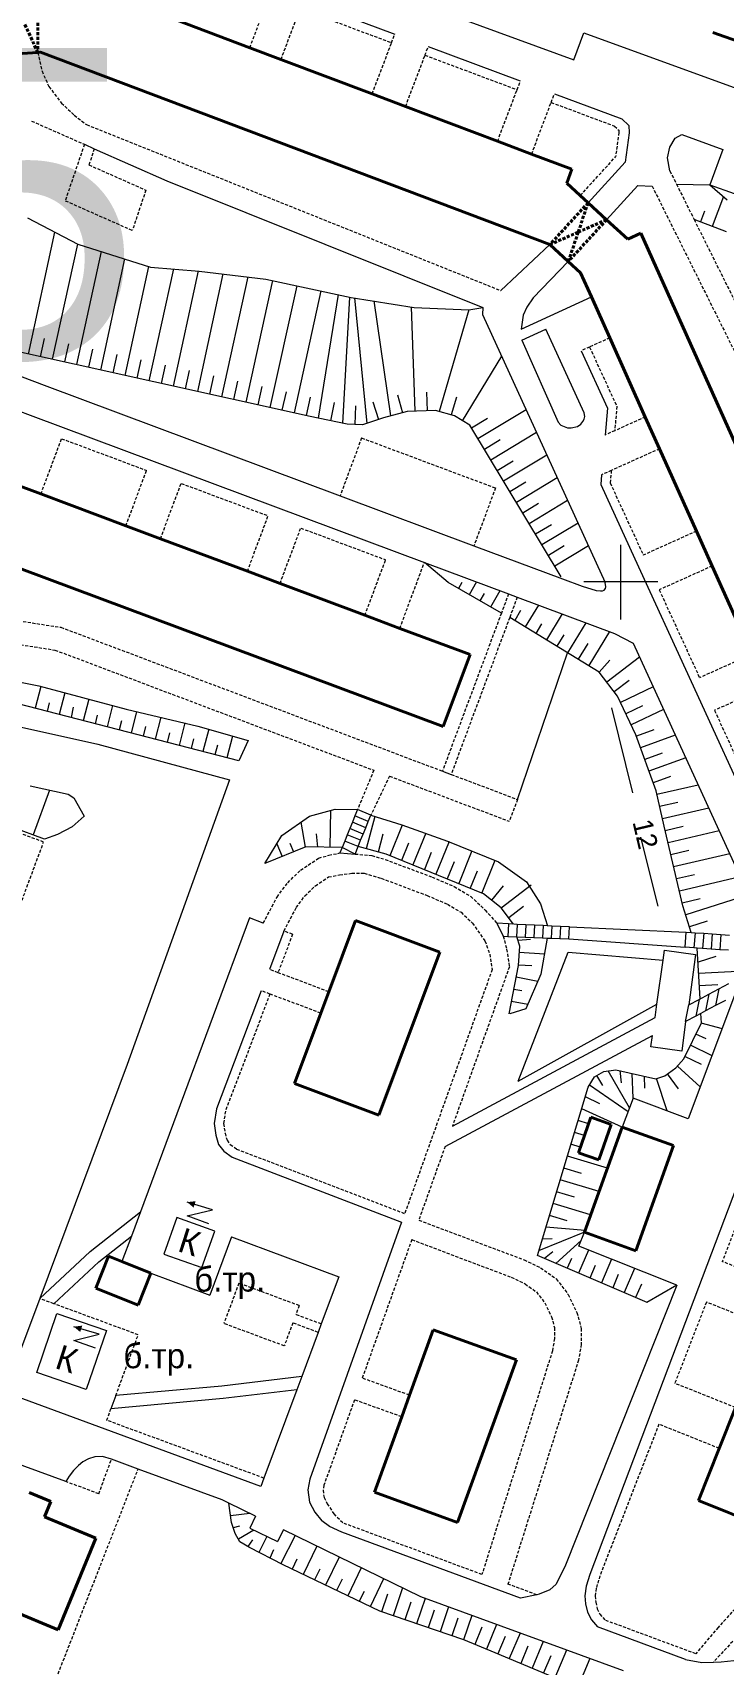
# Model space of a CAD drawing. Extents: x 1000 to 4000, y -5000 to -1000.
# Drawn here: x 2505 to 2616.6, y -3774.7 to -3511.3 of the extents above; entities that cross this region are included whole.
import ezdxf
from ezdxf.enums import TextEntityAlignment as Align

# ---------------------------------------------------------------- set-up
doc = ezdxf.new("R2010")
doc.units = 0
doc.header["$MEASUREMENT"] = 0
doc.linetypes.add('DASHED', pattern=[0.75, 0.5, -0.25])
for name, color, linetype in [('1', 7, 'CONTINUOUS'), ('11', 7, 'CONTINUOUS'), ('16', 7, 'CONTINUOUS'), ('17', 7, 'CONTINUOUS'), ('24', 7, 'CONTINUOUS'), ('25', 7, 'CONTINUOUS'), ('37', 7, 'CONTINUOUS'), ('40', 7, 'CONTINUOUS'), ('42', 7, 'CONTINUOUS'), ('6', 7, 'CONTINUOUS'), ('границы команд_1', 10, 'CONTINUOUS')]:
    doc.layers.add(name, color=color, linetype=linetype)
doc.styles.get("Standard").update_dxf_attribs({"font": 'txt', "height": 0.2})

msp = doc.modelspace()

# ---------------------------------------------------------------- linework, layer by layer
at = {"layer": '1', "color": 253, "linetype": 'Continuous', "lineweight": 0}
for p, q in [((2600, -3606.06), (2600, -3594.02)), ((2605.96, -3600), (2594.04, -3600))]:
    msp.add_line(p, q, dxfattribs=at)
at = {"layer": '11', "color": 253, "linetype": 'Continuous', "lineweight": 0}
for p, q in [((2467.77, -3615.63), (2515.55, -3626.18)), ((2515.55, -3626.18), (2536.83, -3631.91)), ((2536.83, -3631.91), (2520.29, -3677.87)), ((2520.29, -3677.87), (2506.16, -3715.66)), ((2506.16, -3715.66), (2500.96, -3729.57))]:
    msp.add_line(p, q, dxfattribs=at)
at = {"layer": '16', "color": 253, "linetype": 'Continuous', "lineweight": 0}
for p, q in [((2528.28, -3702.57), (2526.18, -3708.48)), ((2534.41, -3704.76), (2528.28, -3702.57)), ((2532.31, -3710.66), (2534.41, -3704.76)), ((2526.18, -3708.48), (2532.31, -3710.66)), ((2505.67, -3727.58), (2508.93, -3718.09)), ((2508.93, -3718.09), (2516.92, -3720.83)), ((2515.78, -3721.4), (2511.67, -3720.2)), ((2516.92, -3720.83), (2513.66, -3730.32)), ((2511.66, -3722.42), (2515.78, -3721.4)), ((2515.17, -3723.67), (2511.66, -3722.42)), ((2513.66, -3730.32), (2505.67, -3727.58))]:
    msp.add_line(p, q, dxfattribs=at)
msp.add_lwpolyline([(2533.44, -3703.62), (2529.94, -3702.33), (2534.08, -3701.35), (2529.98, -3700.1)], dxfattribs=at)
for points in [[(2529.98, -3700.1), (2531, -3700.97), (2531.34, -3699.94)], [(2511.67, -3720.2), (2512.69, -3721.05), (2513.03, -3720.02)]]:
    msp.add_solid(points, dxfattribs=at)
at = {"layer": '24', "color": 253, "linetype": 'Continuous', "lineweight": 0}
for p, q in [((2514.74, -3487.31), (2592.42, -3515.73)), ((2548.75, -3506.06), (2563.5, -3511.57)), ((2592.42, -3515.73), (2594.02, -3511.36)), ((2594.02, -3511.36), (2655.1, -3533.56)), ((2568.9, -3513.58), (2583.77, -3519.14)), ((2589.27, -3521.2), (2600.18, -3525.27)), ((2600.18, -3525.27), (2601.28, -3526.33)), ((2601.35, -3527.52), (2600.71, -3532.24)), ((2601.28, -3526.33), (2601.35, -3527.52)), ((2607.89, -3529.81), (2608.78, -3528.37)), ((2608.78, -3528.37), (2609.83, -3527.78)), ((2609.83, -3527.78), (2616.45, -3530.19)), ((2513.36, -3529.37), (2514.97, -3530.09)), ((2514.97, -3530.09), (2526.67, -3535.26)), ((2607.53, -3531.55), (2607.89, -3529.81)), ((2607.93, -3533.67), (2607.53, -3531.55)), ((2616.45, -3530.19), (2614.38, -3535.89)), ((2594.72, -3538.8), (2600.71, -3532.24)), ((2526.67, -3535.26), (2577.7, -3555.72)), ((2597.7, -3541.53), (2602.74, -3536.02)), ((2602.74, -3536.02), (2605.06, -3536.12)), ((2614.38, -3535.89), (2618.29, -3537.28)), ((2580.62, -3552.98), (2588.53, -3545.56)), ((2591.51, -3548.29), (2585.82, -3554.15)), ((2583.91, -3559.22), (2595.25, -3554)), ((2585.82, -3554.15), (2584.82, -3555.66)), ((2577.7, -3555.72), (2577.64, -3556.86)), ((2577.64, -3556.86), (2597.48, -3600.08)), ((2584.21, -3556.96), (2583.91, -3559.22)), ((2584.82, -3555.66), (2584.21, -3556.96)), ((2583.99, -3561), (2587.89, -3559.21)), ((2594.1, -3572.72), (2587.89, -3559.21)), ((2583.99, -3561), (2589.88, -3574.23)), ((2593.58, -3562.69), (2597.83, -3571.94)), ((2495.1, -3563.83), (2506.89, -3568.25)), ((2506.89, -3568.25), (2554.66, -3586.09)), ((2493.73, -3569), (2505.03, -3573.23)), ((2505.03, -3573.23), (2568.28, -3596.85)), ((2593.89, -3574.08), (2594.1, -3573.7)), ((2594.19, -3573.28), (2594.1, -3572.72)), ((2594.1, -3573.7), (2594.19, -3573.28)), ((2597.83, -3571.94), (2597.45, -3576.3)), ((2589.88, -3574.23), (2590.3, -3574.68)), ((2590.3, -3574.68), (2590.83, -3574.93)), ((2590.83, -3574.93), (2591.4, -3575.12)), ((2591.4, -3575.12), (2591.98, -3575.13)), ((2591.98, -3575.13), (2593.03, -3574.93)), ((2593.03, -3574.93), (2593.54, -3574.56)), ((2593.54, -3574.56), (2593.89, -3574.08)), ((2596.89, -3582.71), (2596.76, -3584.29)), ((2554.66, -3586.09), (2576.28, -3594.16)), ((2596.76, -3584.29), (2602.26, -3596.27)), ((2576.28, -3594.16), (2590.58, -3599.5)), ((2568.28, -3596.85), (2581.88, -3601.93)), ((2602.26, -3596.27), (2611.35, -3616.07)), ((2590.58, -3599.5), (2593.76, -3600.69)), ((2581.88, -3601.93), (2583.28, -3602.45)), ((2583.28, -3602.45), (2598.99, -3608.32)), ((2593.76, -3600.69), (2596.04, -3601.38)), ((2596.04, -3601.38), (2596.71, -3601.45)), ((2596.71, -3601.45), (2597.05, -3601.42)), ((2597.05, -3601.42), (2597.3, -3601.31)), ((2597.3, -3601.31), (2597.5, -3601.08)), ((2597.56, -3600.79), (2597.48, -3600.08)), ((2597.5, -3601.08), (2597.56, -3600.79)), ((2598.99, -3608.32), (2601.99, -3609.9)), ((2601.99, -3609.9), (2619.98, -3649.08)), ((2611.35, -3616.07), (2622.06, -3639.4)), ((2571.19, -3630.53), (2572.6, -3631.06)), ((2540.05, -3654.23), (2522.41, -3701.66)), ((2542.26, -3655.07), (2540.05, -3654.23)), ((2545.6, -3656.34), (2543.24, -3662.53)), ((2591.63, -3657.62), (2610.37, -3658.93)), ((2591.71, -3655.68), (2610.55, -3656.5)), ((2606.82, -3661.04), (2607.05, -3659.45)), ((2607.05, -3659.45), (2612.06, -3660.15)), ((2612.06, -3660.15), (2610.97, -3668.25)), ((2605.83, -3668.14), (2606.82, -3661.04)), ((2541.93, -3665.98), (2534.68, -3685.02)), ((2605.53, -3670.31), (2605.83, -3668.14)), ((2618.36, -3666.75), (2610.88, -3686.63)), ((2572.81, -3687.81), (2605.53, -3670.31)), ((2629.66, -3668.63), (2594.97, -3760.19)), ((2610.42, -3670.95), (2609.88, -3675.73)), ((2571.63, -3691.09), (2605.12, -3673.18)), ((2604.86, -3675.02), (2605.12, -3673.18)), ((2609.88, -3675.73), (2604.86, -3675.02)), ((2601.97, -3683.32), (2600.24, -3687.97)), ((2610.88, -3686.63), (2601.97, -3683.32)), ((2534.68, -3685.02), (2534.33, -3687.42)), ((2534.33, -3687.42), (2534.61, -3689.26)), ((2534.61, -3689.26), (2535.04, -3690.81)), ((2535.04, -3690.81), (2535.88, -3691.86)), ((2535.88, -3691.86), (2537.22, -3692.85)), ((2537.22, -3692.85), (2564.6, -3703.35)), ((2514.29, -3708.06), (2522.41, -3701.66)), ((2522.41, -3701.66), (2520.95, -3705.57)), ((2564.6, -3703.35), (2549.76, -3744.8)), ((2593.23, -3707.22), (2594.14, -3704.94)), ((2515.7, -3709.71), (2520.95, -3705.57)), ((2520.95, -3705.57), (2519.42, -3709.7)), ((2537.11, -3705.71), (2533.62, -3715.09)), ((2537.11, -3705.71), (2554.46, -3712.16)), ((2609.05, -3713.51), (2593.23, -3707.22)), ((2506.16, -3715.66), (2514.29, -3708.06)), ((2508.44, -3716.49), (2515.7, -3709.71)), ((2541.87, -3746), (2450.99, -3712.56)), ((2524.09, -3711.57), (2533.62, -3715.09)), ((2554.46, -3712.16), (2551.63, -3719.76)), ((2609.05, -3713.51), (2591.08, -3758.71)), ((2551.13, -3721.11), (2548.48, -3728.23)), ((2551.63, -3719.76), (2551.13, -3721.11)), ((2548.48, -3728.23), (2535.58, -3729.78)), ((2548.48, -3728.23), (2547.68, -3730.38)), ((2518.44, -3731.32), (2517.66, -3733.44)), ((2535.58, -3729.78), (2518.44, -3731.32)), ((2547.68, -3730.38), (2535.79, -3731.81)), ((2547.68, -3730.38), (2542.37, -3744.64)), ((2535.79, -3731.81), (2517.66, -3733.44)), ((2510.37, -3745.2), (2481.62, -3734.63)), ((2513.14, -3742.01), (2512.44, -3742.58)), ((2514.04, -3741.52), (2513.14, -3742.01)), ((2515.03, -3741.19), (2514.04, -3741.52)), ((2516.32, -3741.17), (2515.03, -3741.19)), ((2517.74, -3741.59), (2516.32, -3741.17)), ((2522.05, -3743.17), (2517.74, -3741.59)), ((2510.91, -3744.32), (2510.37, -3745.2)), ((2511.61, -3743.42), (2510.91, -3744.32)), ((2512.44, -3742.58), (2511.61, -3743.42)), ((2535.61, -3748.16), (2522.05, -3743.17)), ((2542.37, -3744.64), (2541.87, -3746)), ((2549.76, -3744.8), (2549.44, -3746.53)), ((2549.44, -3746.53), (2549.72, -3748.54)), ((2536.72, -3748.7), (2535.61, -3748.16)), ((2541.01, -3750.79), (2536.72, -3748.7)), ((2549.72, -3748.54), (2550.57, -3750.12)), ((2550.57, -3750.12), (2551.74, -3751.54)), ((2541.01, -3750.79), (2540.08, -3752.71)), ((2540.08, -3752.71), (2544.57, -3754.89)), ((2552.93, -3752.45), (2551.74, -3751.54)), ((2554.94, -3753.35), (2552.93, -3752.45)), ((2545.5, -3752.98), (2544.57, -3754.89)), ((2567.69, -3763.8), (2545.5, -3752.98)), ((2583.78, -3764.03), (2554.94, -3753.35)), ((2591.08, -3758.71), (2589.55, -3761.75)), ((2594.97, -3760.19), (2594.42, -3762.08)), ((2588.52, -3762.68), (2586.82, -3763.39)), ((2589.55, -3761.75), (2588.52, -3762.68)), ((2594.42, -3762.08), (2594.2, -3763.61)), ((2600.45, -3775.76), (2567.69, -3763.8)), ((2586.43, -3763.47), (2583.78, -3764.03)), ((2586.82, -3763.39), (2586.43, -3763.47)), ((2594.2, -3763.61), (2594.31, -3764.92)), ((2594.31, -3764.92), (2594.64, -3766.28)), ((2594.64, -3766.28), (2595.24, -3767.49)), ((2595.24, -3767.49), (2596.24, -3768.65)), ((2610.47, -3773.92), (2596.24, -3768.65)), ((2610.47, -3773.92), (2613.08, -3774.4)), ((2613.08, -3774.4), (2614.95, -3774.33)), ((2614.95, -3774.33), (2616.22, -3774.28)), ((2616.22, -3774.28), (2618.23, -3774.05))]:
    msp.add_line(p, q, dxfattribs=at)
at = {"layer": '24', "color": 253, "linetype": 'DASHED', "lineweight": 0}
for p, q in [((2540.08, -3513.77), (2543.17, -3505.57)), ((2545.12, -3515.67), (2548.22, -3507.46)), ((2548.22, -3507.46), (2562.97, -3512.97)), ((2559.85, -3521.23), (2562.97, -3512.97)), ((2562.97, -3512.97), (2563.5, -3511.57)), ((2505.85, -3514.54), (2506.53, -3517.55)), ((2565.24, -3523.26), (2568.37, -3514.99)), ((2568.37, -3514.99), (2568.9, -3513.58)), ((2568.37, -3514.99), (2583.24, -3520.55)), ((2506.53, -3517.55), (2507.63, -3520.06)), ((2507.63, -3520.06), (2509.66, -3522.7)), ((2580.1, -3528.87), (2583.24, -3520.55)), ((2583.24, -3520.55), (2583.77, -3519.14)), ((2509.66, -3522.7), (2511.73, -3524.67)), ((2585.6, -3530.94), (2588.74, -3522.6)), ((2588.74, -3522.6), (2589.27, -3521.2)), ((2588.74, -3522.6), (2599, -3526.43)), ((2504.85, -3525.61), (2513.36, -3529.37)), ((2511.73, -3524.67), (2513.71, -3526.19)), ((2513.71, -3526.19), (2580.62, -3552.98)), ((2599, -3526.43), (2599.66, -3527.08)), ((2599.69, -3527.46), (2599.15, -3531.39)), ((2599.66, -3527.08), (2599.69, -3527.46)), ((2513.36, -3529.37), (2510.28, -3538.47)), ((2514.97, -3530.09), (2514.1, -3532.69)), ((2593.45, -3537.64), (2599.15, -3531.39)), ((2514.1, -3532.69), (2523.3, -3536.76)), ((2607.93, -3533.67), (2608.99, -3535.8)), ((2523.3, -3536.76), (2521.11, -3543.26)), ((2605.06, -3536.12), (2667.66, -3661.6)), ((2608.99, -3535.8), (2611.84, -3541.51)), ((2510.28, -3538.47), (2521.11, -3543.26)), ((2611.84, -3541.51), (2666.94, -3651.95)), ((2594.95, -3562.08), (2593.58, -3562.69)), ((2598.21, -3560.61), (2594.95, -3562.08)), ((2594.95, -3562.08), (2599.36, -3571.67)), ((2599.36, -3571.67), (2599.02, -3575.59)), ((2603.95, -3573.38), (2599.02, -3575.59)), ((2599.02, -3575.59), (2597.45, -3576.3)), ((2506.35, -3585.8), (2509.69, -3576.88)), ((2509.69, -3576.88), (2523.41, -3582)), ((2558.14, -3576.76), (2554.66, -3586.09)), ((2558.14, -3576.76), (2579.76, -3584.83)), ((2606.25, -3578.51), (2598.46, -3582)), ((2520.07, -3590.93), (2523.41, -3582)), ((2525.65, -3593.02), (2528.99, -3584.09)), ((2528.99, -3584.09), (2543.04, -3589.33)), ((2598.46, -3582), (2596.89, -3582.71)), ((2598.46, -3582), (2598.28, -3584.02)), ((2598.28, -3584.02), (2603.63, -3595.66)), ((2579.76, -3584.83), (2576.28, -3594.16)), ((2539.69, -3598.28), (2543.04, -3589.33)), ((2544.96, -3600.25), (2548.31, -3591.3)), ((2548.31, -3591.3), (2562.02, -3596.42)), ((2612.22, -3591.8), (2603.63, -3595.66)), ((2558.67, -3605.38), (2562.02, -3596.42)), ((2564.3, -3607.49), (2568.28, -3596.85)), ((2614.75, -3597.43), (2606.2, -3601.27)), ((2581.88, -3601.93), (2580.71, -3605.04)), ((2583.28, -3602.45), (2582.05, -3605.74)), ((2606.2, -3601.27), (2612.72, -3615.46)), ((2492.36, -3604.65), (2509.58, -3607.32)), ((2580.71, -3605.04), (2571.19, -3630.53)), ((2509.58, -3607.32), (2571.19, -3630.53)), ((2582.05, -3605.74), (2572.6, -3631.06)), ((2491.94, -3608.39), (2508.62, -3610.99)), ((2508.62, -3610.99), (2560.11, -3630.39)), ((2621.15, -3611.67), (2612.72, -3615.46)), ((2623.52, -3616.95), (2615.13, -3620.72)), ((2615.13, -3620.72), (2621.02, -3633.54)), ((2560.11, -3630.39), (2557.47, -3636.75)), ((2562.65, -3631.34), (2559.64, -3637.63)), ((2562.65, -3631.34), (2581.99, -3638.63)), ((2572.6, -3631.06), (2583.32, -3635.11)), ((2583.32, -3635.11), (2581.99, -3638.63)), ((2482.2, -3708.35), (2506.78, -3641.97)), ((2506.78, -3641.97), (2501.55, -3640.03)), ((2548.28, -3646.52), (2551.19, -3644.58)), ((2551.19, -3644.58), (2552.85, -3644.1)), ((2552.85, -3644.1), (2554.64, -3643.74)), ((2557.09, -3643.91), (2559.78, -3644.15)), ((2559.78, -3644.15), (2561.96, -3644.79)), ((2561.96, -3644.79), (2569.52, -3647.63)), ((2546.2, -3648.54), (2548.28, -3646.52)), ((2552.8, -3647.61), (2554.59, -3647.29)), ((2554.59, -3647.29), (2556.54, -3647.02)), ((2556.54, -3647.02), (2558.55, -3647.02)), ((2558.55, -3647.02), (2561.32, -3647.83)), ((2544.48, -3650.85), (2546.2, -3648.54)), ((2548.99, -3650.66), (2550.68, -3649.03)), ((2550.68, -3649.03), (2552.8, -3647.61)), ((2561.32, -3647.83), (2568.71, -3650.6)), ((2569.52, -3647.63), (2573.11, -3649.16)), ((2573.11, -3649.16), (2575.76, -3650.75)), ((2542.26, -3655.07), (2544.48, -3650.85)), ((2545.6, -3656.34), (2547.58, -3652.56)), ((2547.58, -3652.56), (2548.99, -3650.66)), ((2568.71, -3650.6), (2572.03, -3652.02)), ((2572.03, -3652.02), (2574.2, -3653.32)), ((2575.76, -3650.75), (2578.11, -3652.95)), ((2574.2, -3653.32), (2576.05, -3655.06)), ((2576.05, -3655.06), (2578.06, -3657.94)), ((2578.11, -3652.95), (2579.98, -3655.09)), ((2547, -3656.87), (2544.64, -3663.06)), ((2547, -3656.87), (2545.6, -3656.34)), ((2578.06, -3657.94), (2578.82, -3660.06)), ((2581.01, -3657.16), (2581.56, -3659.27)), ((2578.82, -3660.06), (2579.21, -3662.57)), ((2581.56, -3659.27), (2582, -3662.13)), ((2544.64, -3663.06), (2543.24, -3662.53)), ((2552.84, -3666.14), (2544.64, -3663.06)), ((2579.21, -3662.57), (2565.11, -3701.94)), ((2582, -3662.13), (2572.81, -3687.81)), ((2543.33, -3666.51), (2536.14, -3685.4)), ((2543.33, -3666.51), (2541.93, -3665.98)), ((2551.54, -3669.59), (2543.33, -3666.51)), ((2536.14, -3685.4), (2535.85, -3687.42)), ((2535.85, -3687.42), (2536.08, -3688.94)), ((2536.08, -3688.94), (2536.4, -3690.11)), ((2536.4, -3690.11), (2536.93, -3690.77)), ((2536.93, -3690.77), (2537.95, -3691.52)), ((2537.95, -3691.52), (2565.11, -3701.94)), ((2571.63, -3691.09), (2567.37, -3703)), ((2621.92, -3695.46), (2616.39, -3709.67)), ((2567.37, -3703), (2584.38, -3709.41)), ((2566.24, -3706.15), (2558.24, -3728.5)), ((2566.24, -3706.15), (2582.3, -3712.21)), ((2584.38, -3709.41), (2587.04, -3710.7)), ((2626.36, -3713.65), (2616.39, -3709.67)), ((2538.32, -3713.17), (2535.9, -3719.68)), ((2548.07, -3716.8), (2538.32, -3713.17)), ((2582.3, -3712.21), (2584.54, -3713.3)), ((2587.04, -3710.7), (2589.58, -3712.49)), ((2589.58, -3712.49), (2591.51, -3715)), ((2508.44, -3716.49), (2506.16, -3715.66)), ((2584.54, -3713.3), (2586.37, -3714.59)), ((2586.37, -3714.59), (2587.73, -3716.35)), ((2591.51, -3715), (2592.91, -3717.9)), ((2522.05, -3721.5), (2508.44, -3716.49)), ((2548.07, -3716.8), (2547.53, -3718.24)), ((2551.63, -3719.76), (2547.53, -3718.24)), ((2587.73, -3716.35), (2588.81, -3718.59)), ((2592.91, -3717.9), (2593.61, -3720.47)), ((2613.83, -3716.23), (2608.72, -3729.33)), ((2623.74, -3720.19), (2613.83, -3716.23)), ((2545.65, -3723.3), (2535.9, -3719.68)), ((2547.03, -3719.59), (2545.65, -3723.3)), ((2551.13, -3721.11), (2547.03, -3719.59)), ((2588.81, -3718.59), (2589.29, -3720.35)), ((2589.29, -3720.35), (2589.29, -3722.11)), ((2593.61, -3720.47), (2593.61, -3723.04)), ((2518.44, -3731.32), (2522.05, -3721.5)), ((2589.29, -3722.11), (2588.95, -3724.11)), ((2593.61, -3723.04), (2593.17, -3725.59)), ((2588.95, -3724.11), (2577.57, -3760.19)), ((2593.17, -3725.59), (2581.77, -3761.74)), ((2565.89, -3731.26), (2558.24, -3728.5)), ((2618.53, -3733.25), (2608.72, -3729.33)), ((2516.98, -3735.3), (2517.66, -3733.44)), ((2556.99, -3732), (2552.06, -3745.77)), ((2564.62, -3734.75), (2556.99, -3732)), ((2542.37, -3744.64), (2516.98, -3735.3)), ((2606.15, -3735.94), (2596.62, -3760.39)), ((2615.9, -3739.84), (2606.15, -3735.94)), ((2643.14, -3738.5), (2615.73, -3768.72)), ((2515.69, -3747.16), (2517.74, -3741.59)), ((2507.22, -3781.1), (2522.05, -3743.17)), ((2515.69, -3747.16), (2510.37, -3745.2)), ((2552.06, -3745.77), (2551.91, -3746.58)), ((2551.91, -3746.58), (2552.07, -3747.77)), ((2552.07, -3747.77), (2552.6, -3748.76)), ((2552.6, -3748.76), (2553.64, -3750.41)), ((2553.64, -3750.41), (2555.19, -3751.9)), ((2577.57, -3760.19), (2555.19, -3751.9)), ((2596.62, -3760.39), (2596.03, -3762.42)), ((2586.43, -3763.47), (2581.77, -3761.74)), ((2596.03, -3762.42), (2595.85, -3763.66)), ((2595.85, -3763.66), (2595.94, -3764.66)), ((2595.94, -3764.66), (2596.19, -3765.72)), ((2596.19, -3765.72), (2596.62, -3766.57)), ((2596.62, -3766.57), (2597.48, -3767.57)), ((2612.1, -3772.98), (2597.48, -3767.57)), ((2615.73, -3768.72), (2612.1, -3772.98)), ((2618.07, -3770.98), (2614.95, -3774.33))]:
    msp.add_line(p, q, dxfattribs=at)
at = {"layer": '25', "color": 253, "linetype": 'Continuous', "lineweight": 0}
for p, q in [((2557.47, -3636.75), (2557.06, -3637.77)), ((2559.64, -3637.63), (2557.47, -3636.75)), ((2556.65, -3638.79), (2556.24, -3639.81)), ((2557.06, -3637.77), (2556.65, -3638.79)), ((2558.81, -3639.66), (2556.65, -3638.79)), ((2559.22, -3638.64), (2557.06, -3637.77)), ((2558.81, -3639.66), (2559.22, -3638.64)), ((2559.22, -3638.64), (2559.64, -3637.63)), ((2555.41, -3641.85), (2555, -3642.87)), ((2555.82, -3640.83), (2555.41, -3641.85)), ((2557.57, -3642.72), (2555.41, -3641.85)), ((2556.24, -3639.81), (2555.82, -3640.83)), ((2557.98, -3641.7), (2555.82, -3640.83)), ((2558.4, -3640.68), (2556.24, -3639.81)), ((2557.57, -3642.72), (2557.98, -3641.7)), ((2557.98, -3641.7), (2558.4, -3640.68)), ((2558.4, -3640.68), (2558.81, -3639.66)), ((2555, -3642.87), (2554.64, -3643.74)), ((2554.64, -3643.74), (2557.09, -3643.91)), ((2557.09, -3643.91), (2555, -3642.87)), ((2557.09, -3643.91), (2557.57, -3642.72)), ((2581.86, -3655.19), (2579.98, -3655.09)), ((2579.98, -3655.09), (2581.01, -3657.16)), ((2581.86, -3655.19), (2581.76, -3657.2)), ((2582.73, -3655.23), (2581.86, -3655.19)), ((2583.26, -3655.26), (2582.73, -3655.23)), ((2583.26, -3655.26), (2583.16, -3657.26)), ((2584.66, -3655.33), (2583.26, -3655.26)), ((2584.66, -3655.33), (2584.56, -3657.32)), ((2586.05, -3655.4), (2584.66, -3655.33)), ((2581.01, -3657.16), (2581.76, -3657.2)), ((2581.76, -3657.2), (2583.16, -3657.26)), ((2583.16, -3657.26), (2584.56, -3657.32)), ((2584.56, -3657.32), (2585.96, -3657.38)), ((2586.05, -3655.4), (2585.96, -3657.38)), ((2585.96, -3657.38), (2587.36, -3657.44)), ((2587.45, -3655.47), (2586.05, -3655.4)), ((2587.45, -3655.47), (2587.36, -3657.44)), ((2587.36, -3657.44), (2588.12, -3657.47)), ((2588.18, -3655.5), (2587.45, -3655.47)), ((2588.12, -3657.47), (2588.75, -3657.5)), ((2588.85, -3655.54), (2588.18, -3655.5)), ((2588.85, -3655.54), (2588.75, -3657.5)), ((2588.75, -3657.5), (2590.15, -3657.56)), ((2590.25, -3655.61), (2588.85, -3655.54)), ((2590.25, -3655.61), (2590.15, -3657.56)), ((2590.15, -3657.56), (2591.63, -3657.62)), ((2591.71, -3655.68), (2590.25, -3655.61)), ((2591.63, -3657.62), (2591.71, -3655.68)), ((2610.37, -3658.93), (2610.55, -3656.5)), ((2610.55, -3656.5), (2611.37, -3656.56)), ((2611.37, -3656.56), (2611.98, -3656.61)), ((2611.98, -3656.61), (2611.8, -3659.04)), ((2611.98, -3656.61), (2613.38, -3656.71)), ((2613.38, -3656.71), (2613.2, -3659.14)), ((2613.38, -3656.71), (2614.77, -3656.81)), ((2614.77, -3656.81), (2614.59, -3659.24)), ((2614.77, -3656.81), (2616.17, -3656.92)), ((2616.17, -3656.92), (2615.99, -3659.35)), ((2616.17, -3656.92), (2617.56, -3657.02)), ((2611.8, -3659.04), (2610.37, -3658.93)), ((2612.35, -3659.08), (2611.8, -3659.04)), ((2613.2, -3659.14), (2612.35, -3659.08)), ((2614.59, -3659.24), (2613.2, -3659.14)), ((2615.99, -3659.35), (2614.59, -3659.24)), ((2617.38, -3659.45), (2615.99, -3659.35)), ((2614.24, -3666.52), (2615.84, -3665.68)), ((2615.84, -3665.68), (2615.29, -3668.38)), ((2615.84, -3665.68), (2617.44, -3664.83)), ((2610.42, -3670.95), (2610.97, -3668.25)), ((2610.97, -3668.25), (2612.64, -3667.37)), ((2612.64, -3667.37), (2612.09, -3670.07)), ((2612.64, -3667.37), (2614.24, -3666.52)), ((2614.24, -3666.52), (2613.69, -3669.22)), ((2615.29, -3668.38), (2613.69, -3669.22)), ((2616.89, -3667.53), (2615.29, -3668.38)), ((2612.09, -3670.07), (2610.42, -3670.95)), ((2612.93, -3669.63), (2612.09, -3670.07)), ((2613.69, -3669.22), (2612.93, -3669.63))]:
    msp.add_line(p, q, dxfattribs=at)
at = {"layer": '37', "color": 253, "linetype": 'Continuous', "lineweight": 0}
for p, q in [((2608.99, -3535.8), (2614.38, -3535.89)), ((2614.38, -3535.89), (2617.18, -3538.32)), ((2616.57, -3537.79), (2614.76, -3542.61)), ((2504.19, -3541.25), (2512.29, -3545.5)), ((2617.08, -3543.49), (2611.84, -3541.51)), ((2613.54, -3540.18), (2612.89, -3541.9)), ((2508.56, -3543.55), (2504.27, -3563.21)), ((2512.24, -3545.47), (2508.18, -3564.07)), ((2516.07, -3546.68), (2512.08, -3564.93)), ((2512.29, -3545.5), (2524.06, -3549.19)), ((2519.85, -3547.87), (2515.99, -3565.8)), ((2523.7, -3549.08), (2519.89, -3566.66)), ((2527.74, -3549.49), (2523.8, -3567.52)), ((2524.06, -3549.19), (2531.92, -3549.83)), ((2531.73, -3549.81), (2527.71, -3568.39)), ((2531.92, -3549.83), (2542.67, -3551.11)), ((2535.73, -3550.28), (2531.61, -3569.25)), ((2539.79, -3550.77), (2535.52, -3570.11)), ((2543.76, -3551.34), (2539.42, -3570.97)), ((2542.67, -3551.11), (2556.45, -3554.08)), ((2547.67, -3552.19), (2543.33, -3571.84)), ((2551.58, -3553.03), (2547.24, -3572.7)), ((2554.34, -3553.62), (2551.14, -3573.56)), ((2556.17, -3554.02), (2555.05, -3574.4)), ((2556.45, -3554.08), (2566.64, -3555.68)), ((2557.01, -3554.16), (2558.99, -3574.4)), ((2560.1, -3554.65), (2562.81, -3573.21)), ((2566.12, -3555.6), (2566.71, -3572.44)), ((2566.64, -3555.68), (2575.46, -3556.08)), ((2575.43, -3556.08), (2570.68, -3572.5)), ((2575.46, -3556.08), (2577.7, -3555.72)), ((2549.85, -3573.28), (2492.62, -3560.63)), ((2506.87, -3560.71), (2506.22, -3563.64)), ((2510.78, -3561.57), (2510.13, -3564.5)), ((2514.68, -3562.43), (2514.04, -3565.36)), ((2518.59, -3563.3), (2517.94, -3566.23)), ((2522.49, -3564.16), (2521.85, -3567.09)), ((2526.4, -3565.02), (2525.75, -3567.95)), ((2580.72, -3563.58), (2574.37, -3573.97)), ((2530.31, -3565.89), (2529.66, -3568.82)), ((2534.21, -3566.75), (2533.56, -3569.68)), ((2538.12, -3567.61), (2537.47, -3570.54)), ((2542.02, -3568.48), (2541.38, -3571.41)), ((2545.93, -3569.34), (2545.28, -3572.27)), ((2549.84, -3570.2), (2549.19, -3573.13)), ((2553.73, -3571.05), (2553.1, -3573.98)), ((2559.94, -3570.93), (2560.89, -3573.77)), ((2563.96, -3569.79), (2564.74, -3572.68)), ((2568.61, -3569.37), (2568.71, -3572.37)), ((2573.44, -3570.17), (2572.61, -3573.05)), ((2555.79, -3574.56), (2549.85, -3573.28)), ((2557.13, -3571.6), (2557.03, -3574.6)), ((2561.65, -3573.52), (2558.28, -3574.64)), ((2565.5, -3572.48), (2561.65, -3573.52)), ((2570.07, -3572.32), (2565.5, -3572.48)), ((2573.12, -3573.2), (2570.07, -3572.32)), ((2575.61, -3574.72), (2573.12, -3573.2)), ((2578.46, -3573.64), (2575.89, -3575.19)), ((2584.69, -3572.22), (2576.93, -3576.9)), ((2558.28, -3574.64), (2555.79, -3574.56)), ((2590.37, -3599.16), (2575.61, -3574.72)), ((2586.37, -3575.87), (2578.99, -3580.33)), ((2580.53, -3577.07), (2577.96, -3578.62)), ((2582.6, -3580.49), (2580.03, -3582.04)), ((2588.05, -3579.53), (2581.06, -3583.75)), ((2584.66, -3583.91), (2582.1, -3585.46)), ((2589.73, -3583.19), (2583.13, -3587.18)), ((2591.41, -3586.85), (2585.2, -3590.6)), ((2586.73, -3587.34), (2584.16, -3588.89)), ((2588.8, -3590.76), (2586.23, -3592.31)), ((2593.09, -3590.51), (2587.27, -3594.02)), ((2590.87, -3594.18), (2588.3, -3595.73)), ((2594.77, -3594.17), (2589.34, -3597.45)), ((2572.1, -3600.11), (2568.28, -3596.85)), ((2576.69, -3599.99), (2575.51, -3602.06)), ((2580.71, -3605.04), (2572.1, -3600.11)), ((2574.31, -3600.11), (2573.77, -3601.07)), ((2577.91, -3601.88), (2577.24, -3603.05)), ((2580.48, -3601.41), (2578.98, -3604.05)), ((2583.82, -3604.6), (2582.86, -3606.23)), ((2586.71, -3603.74), (2584.57, -3607.27)), ((2590.53, -3605.16), (2587.98, -3609.35)), ((2596.51, -3614.54), (2582.05, -3605.74)), ((2587.17, -3606.75), (2586.27, -3608.31)), ((2594.34, -3606.59), (2591.4, -3611.43)), ((2590.81, -3608.56), (2589.69, -3610.39)), ((2594.67, -3609.91), (2593.11, -3612.47)), ((2598.16, -3608.01), (2594.82, -3613.51)), ((2598.25, -3612.61), (2596.52, -3614.55)), ((2603.02, -3612.14), (2597.73, -3616.15)), ((2491.71, -3613.89), (2506.01, -3616.76)), ((2599.47, -3618.45), (2596.51, -3614.54)), ((2538.33, -3628.89), (2492.62, -3617.09)), ((2506.32, -3616.85), (2505.41, -3620.39)), ((2506.01, -3616.76), (2520.12, -3620.52)), ((2510.19, -3617.88), (2509.28, -3621.39)), ((2601.33, -3615.93), (2598.93, -3617.74)), ((2602.45, -3624.69), (2599.47, -3618.45)), ((2605.22, -3616.93), (2599.95, -3619.45)), ((2507.68, -3619.5), (2507.35, -3620.89)), ((2511.58, -3620.22), (2511.22, -3621.89)), ((2514.06, -3618.9), (2513.16, -3622.39)), ((2517.92, -3619.93), (2517.03, -3623.39)), ((2520.12, -3620.52), (2531.67, -3623.25)), ((2521.8, -3620.91), (2520.9, -3624.39)), ((2603.52, -3619.97), (2600.81, -3621.26)), ((2606.89, -3620.57), (2601.67, -3623.06)), ((2515.44, -3621.52), (2515.09, -3622.89)), ((2519.34, -3622.43), (2518.97, -3623.89)), ((2523.24, -3623.35), (2522.84, -3624.89)), ((2525.69, -3621.84), (2524.78, -3625.39)), ((2529.59, -3622.76), (2528.65, -3626.39)), ((2531.67, -3623.25), (2539.82, -3625.61)), ((2527.1, -3624.36), (2526.71, -3625.89)), ((2531, -3625.32), (2530.59, -3626.89)), ((2533.46, -3623.77), (2532.52, -3627.39)), ((2534.85, -3626.33), (2534.46, -3627.89)), ((2537.3, -3624.88), (2536.39, -3628.39)), ((2539.82, -3625.61), (2538.33, -3628.89)), ((2605.7, -3633.69), (2602.45, -3624.69)), ((2605.34, -3623.86), (2602.52, -3624.88)), ((2608.8, -3624.74), (2603.2, -3626.76)), ((2606.7, -3627.62), (2603.87, -3628.64)), ((2610.48, -3628.38), (2604.55, -3630.52)), ((2608.05, -3631.38), (2605.23, -3632.4)), ((2504.63, -3632.93), (2510.77, -3634.23)), ((2507.75, -3633.59), (2505.08, -3640.81)), ((2510.77, -3634.23), (2511.65, -3634.83)), ((2606.99, -3639.43), (2605.7, -3633.69)), ((2612.51, -3632.8), (2605.83, -3634.3)), ((2511.65, -3634.83), (2513.35, -3637.79)), ((2549.71, -3637.78), (2553.87, -3636.65)), ((2553.12, -3636.85), (2552.99, -3642.82)), ((2553.87, -3636.65), (2557.47, -3636.75)), ((2609.2, -3635.59), (2606.27, -3636.26)), ((2614.21, -3636.51), (2606.71, -3638.21)), ((2513.35, -3637.79), (2511.38, -3639.54)), ((2545.28, -3640.93), (2549.71, -3637.78)), ((2548.33, -3638.76), (2549.01, -3642.78)), ((2560.28, -3637.83), (2558.87, -3643.07)), ((2559.64, -3637.63), (2564.61, -3639.2)), ((2564.71, -3639.23), (2562.71, -3644.18)), ((2564.61, -3639.2), (2571.99, -3641.81)), ((2610, -3652.26), (2606.99, -3639.43)), ((2610.08, -3639.47), (2607.16, -3640.16)), ((2506.95, -3641.51), (2501.71, -3639.57)), ((2509.02, -3640.75), (2506.95, -3641.51)), ((2511.38, -3639.54), (2509.02, -3640.75)), ((2542.53, -3645.42), (2545.28, -3640.93)), ((2546.56, -3642.14), (2547.15, -3643.54)), ((2550.79, -3640.67), (2551, -3642.78)), ((2561.58, -3640.69), (2560.8, -3643.59)), ((2565.69, -3642.15), (2564.56, -3644.93)), ((2568.49, -3640.57), (2566.41, -3645.68)), ((2572.26, -3641.91), (2570.12, -3647.18)), ((2571.99, -3641.81), (2580.25, -3645.16)), ((2615.89, -3640.16), (2607.62, -3642.1)), ((2549.11, -3642.74), (2542.53, -3645.42)), ((2544.47, -3642.25), (2545.3, -3644.29)), ((2554.99, -3642.87), (2549.11, -3642.74)), ((2562.13, -3643.95), (2557.57, -3642.72)), ((2577.83, -3650.31), (2562.13, -3643.95)), ((2569.39, -3643.65), (2568.27, -3646.43)), ((2575.96, -3643.42), (2573.83, -3648.69)), ((2611, -3643.36), (2608.07, -3644.05)), ((2617.59, -3643.87), (2608.53, -3646)), ((2573.1, -3645.16), (2571.97, -3647.94)), ((2576.81, -3646.66), (2575.68, -3649.44)), ((2579.67, -3644.93), (2577.54, -3650.19)), ((2580.25, -3645.16), (2584.75, -3648.38)), ((2611.91, -3647.26), (2608.99, -3647.94)), ((2581.02, -3649.04), (2579.14, -3651.37)), ((2585.52, -3648.94), (2580.68, -3652.64)), ((2584.75, -3648.38), (2587.03, -3651.94)), ((2619.29, -3647.58), (2609.45, -3649.89)), ((2580.65, -3652.59), (2577.83, -3650.31)), ((2582.66, -3655.23), (2580.65, -3652.59)), ((2584.28, -3652.4), (2581.9, -3654.22)), ((2587.03, -3651.94), (2588.18, -3655.5)), ((2612.82, -3651.15), (2609.9, -3651.84)), ((2611.37, -3656.56), (2610, -3652.26)), ((2620.47, -3650.57), (2610.48, -3653.75)), ((2613.94, -3654.75), (2611.08, -3655.66)), ((2583.67, -3658.76), (2583.22, -3657.26)), ((2585.42, -3657.69), (2583.41, -3657.87)), ((2588.12, -3657.47), (2587.09, -3663.32)), ((2583.47, -3661.91), (2583.67, -3658.76)), ((2587.66, -3660.09), (2583.6, -3659.83)), ((2612.8, -3667.28), (2612.35, -3659.08)), ((2615.37, -3660.46), (2612.47, -3661.38)), ((2581.99, -3669.69), (2583.47, -3661.91)), ((2585.62, -3661.96), (2583.47, -3661.83)), ((2619.93, -3662.8), (2612.57, -3663.2)), ((2584.01, -3666), (2582.74, -3665.76)), ((2586.6, -3664.46), (2583.11, -3663.79)), ((2587.09, -3663.32), (2584.68, -3668.88)), ((2615.68, -3665.04), (2612.68, -3665.2)), ((2584.97, -3668.22), (2582.36, -3667.72)), ((2584.68, -3668.88), (2582.06, -3669.69)), ((2613.01, -3671.18), (2612.93, -3669.63)), ((2610.16, -3676.99), (2613.01, -3671.18)), ((2613.78, -3673.76), (2612.12, -3672.99)), ((2616.4, -3672.1), (2613, -3671.19)), ((2614.73, -3676.5), (2611.24, -3674.78)), ((2595.76, -3679.86), (2597.24, -3679)), ((2597.24, -3679), (2599.22, -3678.72)), ((2601.4, -3684.85), (2597.93, -3678.9)), ((2599.22, -3678.72), (2605.64, -3680.19)), ((2600.12, -3680.82), (2599.9, -3678.87)), ((2607.1, -3679.7), (2608.89, -3678.4)), ((2608.89, -3678.4), (2610.16, -3676.99)), ((2612.84, -3681.46), (2609.13, -3678.14)), ((2613.05, -3677.9), (2610.36, -3676.58)), ((2586.52, -3708.7), (2594.75, -3681.54)), ((2594.75, -3681.54), (2595.76, -3679.86)), ((2601.16, -3685.5), (2594.94, -3681.22)), ((2597.08, -3681.28), (2596.11, -3679.65)), ((2601.97, -3683.32), (2601.85, -3679.32)), ((2603.86, -3681.72), (2603.8, -3679.77)), ((2605.64, -3680.19), (2607.1, -3679.7)), ((2607.51, -3685.38), (2605.74, -3680.16)), ((2609.32, -3681.8), (2607.56, -3679.37)), ((2596.59, -3684.21), (2594.28, -3683.1)), ((2594.78, -3687.43), (2593.12, -3686.93)), ((2600.24, -3687.98), (2593.7, -3685.02)), ((2594.12, -3689.32), (2592.54, -3688.84)), ((2593.46, -3691.21), (2591.95, -3690.76)), ((2593.67, -3695.46), (2590.8, -3694.59)), ((2597.84, -3694.63), (2591.38, -3692.67)), ((2596.49, -3698.4), (2590.21, -3696.5)), ((2592.51, -3699.28), (2589.63, -3698.41)), ((2591.34, -3703.11), (2588.47, -3702.24)), ((2595.13, -3702.17), (2589.05, -3700.33)), ((2594.14, -3704.94), (2586.73, -3707.98)), ((2594.24, -3704.66), (2587.89, -3704.16)), ((2588.91, -3706.02), (2587.31, -3706.07)), ((2593.6, -3706.28), (2589.51, -3709.98)), ((2594.78, -3707.83), (2593.18, -3711.55)), ((2604.24, -3716.28), (2586.52, -3708.7)), ((2589.04, -3708.14), (2587.67, -3709.19)), ((2592.05, -3709.18), (2591.35, -3710.76)), ((2595.86, -3710.31), (2595.02, -3712.34)), ((2598.49, -3709.31), (2596.86, -3713.13)), ((2599.59, -3711.76), (2598.7, -3713.91)), ((2602.21, -3710.79), (2600.54, -3714.7)), ((2603.33, -3713.32), (2602.38, -3715.49)), ((2609.05, -3713.51), (2604.22, -3716.27)), ((2537.12, -3751.78), (2536.72, -3748.7)), ((2540.07, -3750.34), (2536.98, -3750.73)), ((2537.7, -3753.57), (2537.12, -3751.78)), ((2538.41, -3752.37), (2537.41, -3752.67)), ((2538.49, -3754.9), (2537.7, -3753.57)), ((2540.71, -3753.01), (2538.24, -3754.48)), ((2540.02, -3755.84), (2538.49, -3754.9)), ((2540.53, -3754.57), (2539.77, -3755.69)), ((2542.85, -3754.06), (2541.54, -3756.62)), ((2547.42, -3753.92), (2545.11, -3758.44)), ((2545.46, -3758.63), (2540.02, -3755.84)), ((2543.93, -3756.23), (2543.32, -3757.53)), ((2547.68, -3757.72), (2546.9, -3759.32)), ((2550.9, -3755.61), (2548.71, -3760.18)), ((2554.5, -3757.37), (2552.31, -3761.92)), ((2561.07, -3766.13), (2545.46, -3758.63)), ((2551.38, -3759.34), (2550.51, -3761.05)), ((2558.09, -3759.12), (2555.92, -3763.65)), ((2554.99, -3760.96), (2554.11, -3762.78)), ((2558.53, -3762.91), (2557.72, -3764.52)), ((2561.69, -3760.87), (2559.52, -3765.39)), ((2564.75, -3762.37), (2563.23, -3766.86)), ((2562.3, -3763.38), (2561.34, -3766.22)), ((2566.09, -3764.66), (2565.12, -3767.51)), ((2568.4, -3764.06), (2567.02, -3768.15)), ((2572.16, -3765.43), (2570.81, -3769.43)), ((2574.67, -3770.74), (2561.07, -3766.13)), ((2569.88, -3765.95), (2568.91, -3768.79)), ((2573.66, -3767.23), (2572.7, -3770.07)), ((2575.92, -3766.8), (2574.59, -3770.72)), ((2579.92, -3768.26), (2578.3, -3772.22)), ((2579.73, -3772.81), (2574.67, -3770.74)), ((2577.58, -3768.69), (2576.45, -3771.47)), ((2581.31, -3770.22), (2580.15, -3772.99)), ((2583.72, -3769.65), (2581.99, -3773.76)), ((2587.48, -3771.02), (2585.68, -3775.31)), ((2595.28, -3779.33), (2579.73, -3772.81)), ((2585, -3771.77), (2583.84, -3774.53)), ((2588.69, -3773.31), (2587.53, -3776.08)), ((2591.24, -3772.4), (2589.37, -3776.85)), ((2595, -3773.77), (2593.06, -3778.4))]:
    msp.add_line(p, q, dxfattribs=at)
at = {"layer": '40', "color": 253, "linetype": 'Continuous', "lineweight": 0}
for p, q in [((2583.32, -3635.11), (2591.4, -3611.43)), ((2601.95, -3634.04), (2598.53, -3620.31)), ((2606.01, -3652.35), (2603.22, -3641.19)), ((2583.41, -3680.58), (2591.49, -3659.76)), ((2591.49, -3659.76), (2606.82, -3661.04)), ((2583.41, -3680.58), (2605.83, -3668.14))]:
    msp.add_line(p, q, dxfattribs=at)
at = {"layer": '6', "color": 253, "linetype": 'DASHED', "lineweight": 40}
for p, q in [((2505.83, -3505.27), (2505.85, -3514.54)), ((2503.75, -3510.04), (2505.85, -3514.54)), ((2594.72, -3538.8), (2588.53, -3545.56)), ((2594.72, -3538.8), (2593.11, -3543.55)), ((2597.7, -3541.53), (2591.51, -3548.29)), ((2593.11, -3543.55), (2597.7, -3541.53)), ((2588.53, -3545.56), (2593.11, -3543.55)), ((2593.11, -3543.55), (2591.51, -3548.29))]:
    msp.add_line(p, q, dxfattribs=at)
at = {"layer": '6', "color": 253, "linetype": 'Continuous', "lineweight": 40}
for p, q in [((2526.33, -3508.58), (2540.08, -3513.77)), ((2623.3, -3514.27), (2614.85, -3511.31)), ((2505.85, -3514.54), (2501.67, -3514.81)), ((2506.26, -3514.52), (2505.85, -3514.54)), ((2588.53, -3545.56), (2506.26, -3514.52)), ((2540.08, -3513.77), (2545.12, -3515.67)), ((2545.12, -3515.67), (2559.85, -3521.23)), ((2559.85, -3521.23), (2565.24, -3523.26)), ((2565.24, -3523.26), (2580.1, -3528.87)), ((2580.1, -3528.87), (2585.6, -3530.94)), ((2585.6, -3530.94), (2592.1, -3533.4)), ((2592.1, -3533.4), (2591.26, -3535.63)), ((2591.26, -3535.63), (2593.45, -3537.64)), ((2593.45, -3537.64), (2594.72, -3538.8)), ((2594.72, -3538.8), (2597.7, -3541.53)), ((2597.7, -3541.53), (2601.12, -3544.66)), ((2601.12, -3544.66), (2603.22, -3543.71)), ((2603.22, -3543.71), (2654.3, -3657.48)), ((2588.53, -3545.56), (2591.51, -3548.29)), ((2591.51, -3548.29), (2593.5, -3550.12)), ((2595.25, -3554), (2593.5, -3550.12)), ((2598.21, -3560.61), (2595.25, -3554)), ((2603.95, -3573.38), (2598.21, -3560.61)), ((2606.25, -3578.51), (2603.95, -3573.38)), ((2612.22, -3591.8), (2606.25, -3578.51)), ((2501.54, -3584), (2506.35, -3585.8)), ((2506.35, -3585.8), (2520.07, -3590.93)), ((2520.07, -3590.93), (2525.65, -3593.02)), ((2614.75, -3597.43), (2612.22, -3591.8)), ((2571.31, -3623.34), (2489.35, -3592.76)), ((2525.65, -3593.02), (2539.69, -3598.28)), ((2539.69, -3598.28), (2544.96, -3600.25)), ((2621.15, -3611.67), (2614.75, -3597.43)), ((2544.96, -3600.25), (2558.67, -3605.38)), ((2558.67, -3605.38), (2564.3, -3607.49)), ((2564.3, -3607.49), (2575.65, -3611.73)), ((2575.65, -3611.73), (2571.31, -3623.34)), ((2557.15, -3654.65), (2552.84, -3666.14)), ((2570.77, -3659.76), (2557.15, -3654.65)), ((2560.91, -3686.05), (2570.77, -3659.76)), ((2552.84, -3666.14), (2551.54, -3669.59)), ((2551.54, -3669.59), (2547.28, -3680.94)), ((2547.28, -3680.94), (2560.91, -3686.05)), ((2593.14, -3692.14), (2595.14, -3686.39)), ((2595.14, -3686.39), (2598.45, -3687.55)), ((2600.24, -3687.97), (2594.14, -3704.94)), ((2598.45, -3687.55), (2596.45, -3693.29)), ((2608.52, -3690.97), (2600.24, -3687.97)), ((2596.45, -3693.29), (2593.14, -3692.14)), ((2602.41, -3707.94), (2608.52, -3690.97)), ((2594.14, -3704.94), (2602.41, -3707.94)), ((2515.2, -3714), (2517.26, -3708.84)), ((2517.26, -3708.84), (2519.42, -3709.7)), ((2519.42, -3709.7), (2524.09, -3711.57)), ((2524.09, -3711.57), (2522.03, -3716.73)), ((2522.03, -3716.73), (2515.2, -3714)), ((2569.7, -3720.68), (2565.89, -3731.26)), ((2583.13, -3725.52), (2569.7, -3720.68)), ((2573.65, -3751.78), (2583.13, -3725.52)), ((2565.89, -3731.26), (2564.62, -3734.75)), ((2615.9, -3739.84), (2618.53, -3733.25)), ((2564.62, -3734.75), (2560.22, -3746.93)), ((2612.53, -3748.25), (2615.9, -3739.84)), ((2504.43, -3746.95), (2507.96, -3748.41)), ((2560.22, -3746.93), (2573.65, -3751.78)), ((2507.96, -3748.41), (2506.93, -3750.91)), ((2622.72, -3752.32), (2612.53, -3748.25)), ((2515.24, -3754.35), (2506.93, -3750.91)), ((2509.15, -3769.11), (2515.24, -3754.35)), ((2501.64, -3766.01), (2509.15, -3769.11))]:
    msp.add_line(p, q, dxfattribs=at)

# ---------------------------------------------------------------- texts
at = {"layer": '17', "color": 253, "linetype": 'Continuous', "lineweight": 0}
for p in [(2530.34, -3706.52), (2510.52, -3725.4)]:
    msp.add_text('К', height=4, rotation=342.1705, dxfattribs=at).set_placement(p, align=Align.MIDDLE)
for p in [(2536.84, -3713), (2525.39, -3725.37)]:
    msp.add_text('б.тр.', height=4, dxfattribs=at).set_placement(p, align=Align.MIDDLE)
at = {"layer": '42', "color": 253, "linetype": 'Continuous', "lineweight": 0}
msp.add_text('12', height=3.2, rotation=283.2407, dxfattribs=at).set_placement((2603.99, -3640.68), align=Align.MIDDLE)
at = {"layer": 'границы команд_1', "color": 251, "lineweight": 0, "insert": (2483.88, -3513.82), "char_height": 50, "attachment_point": 1}
msp.add_mtext_dynamic_manual_height_columns('{\\fArial|b0|i0|c204|p34;\\C6;5}', width=31.0266, gutter_width=1, heights=[0], dxfattribs=at)

doc.saveas('drawing.dxf')
